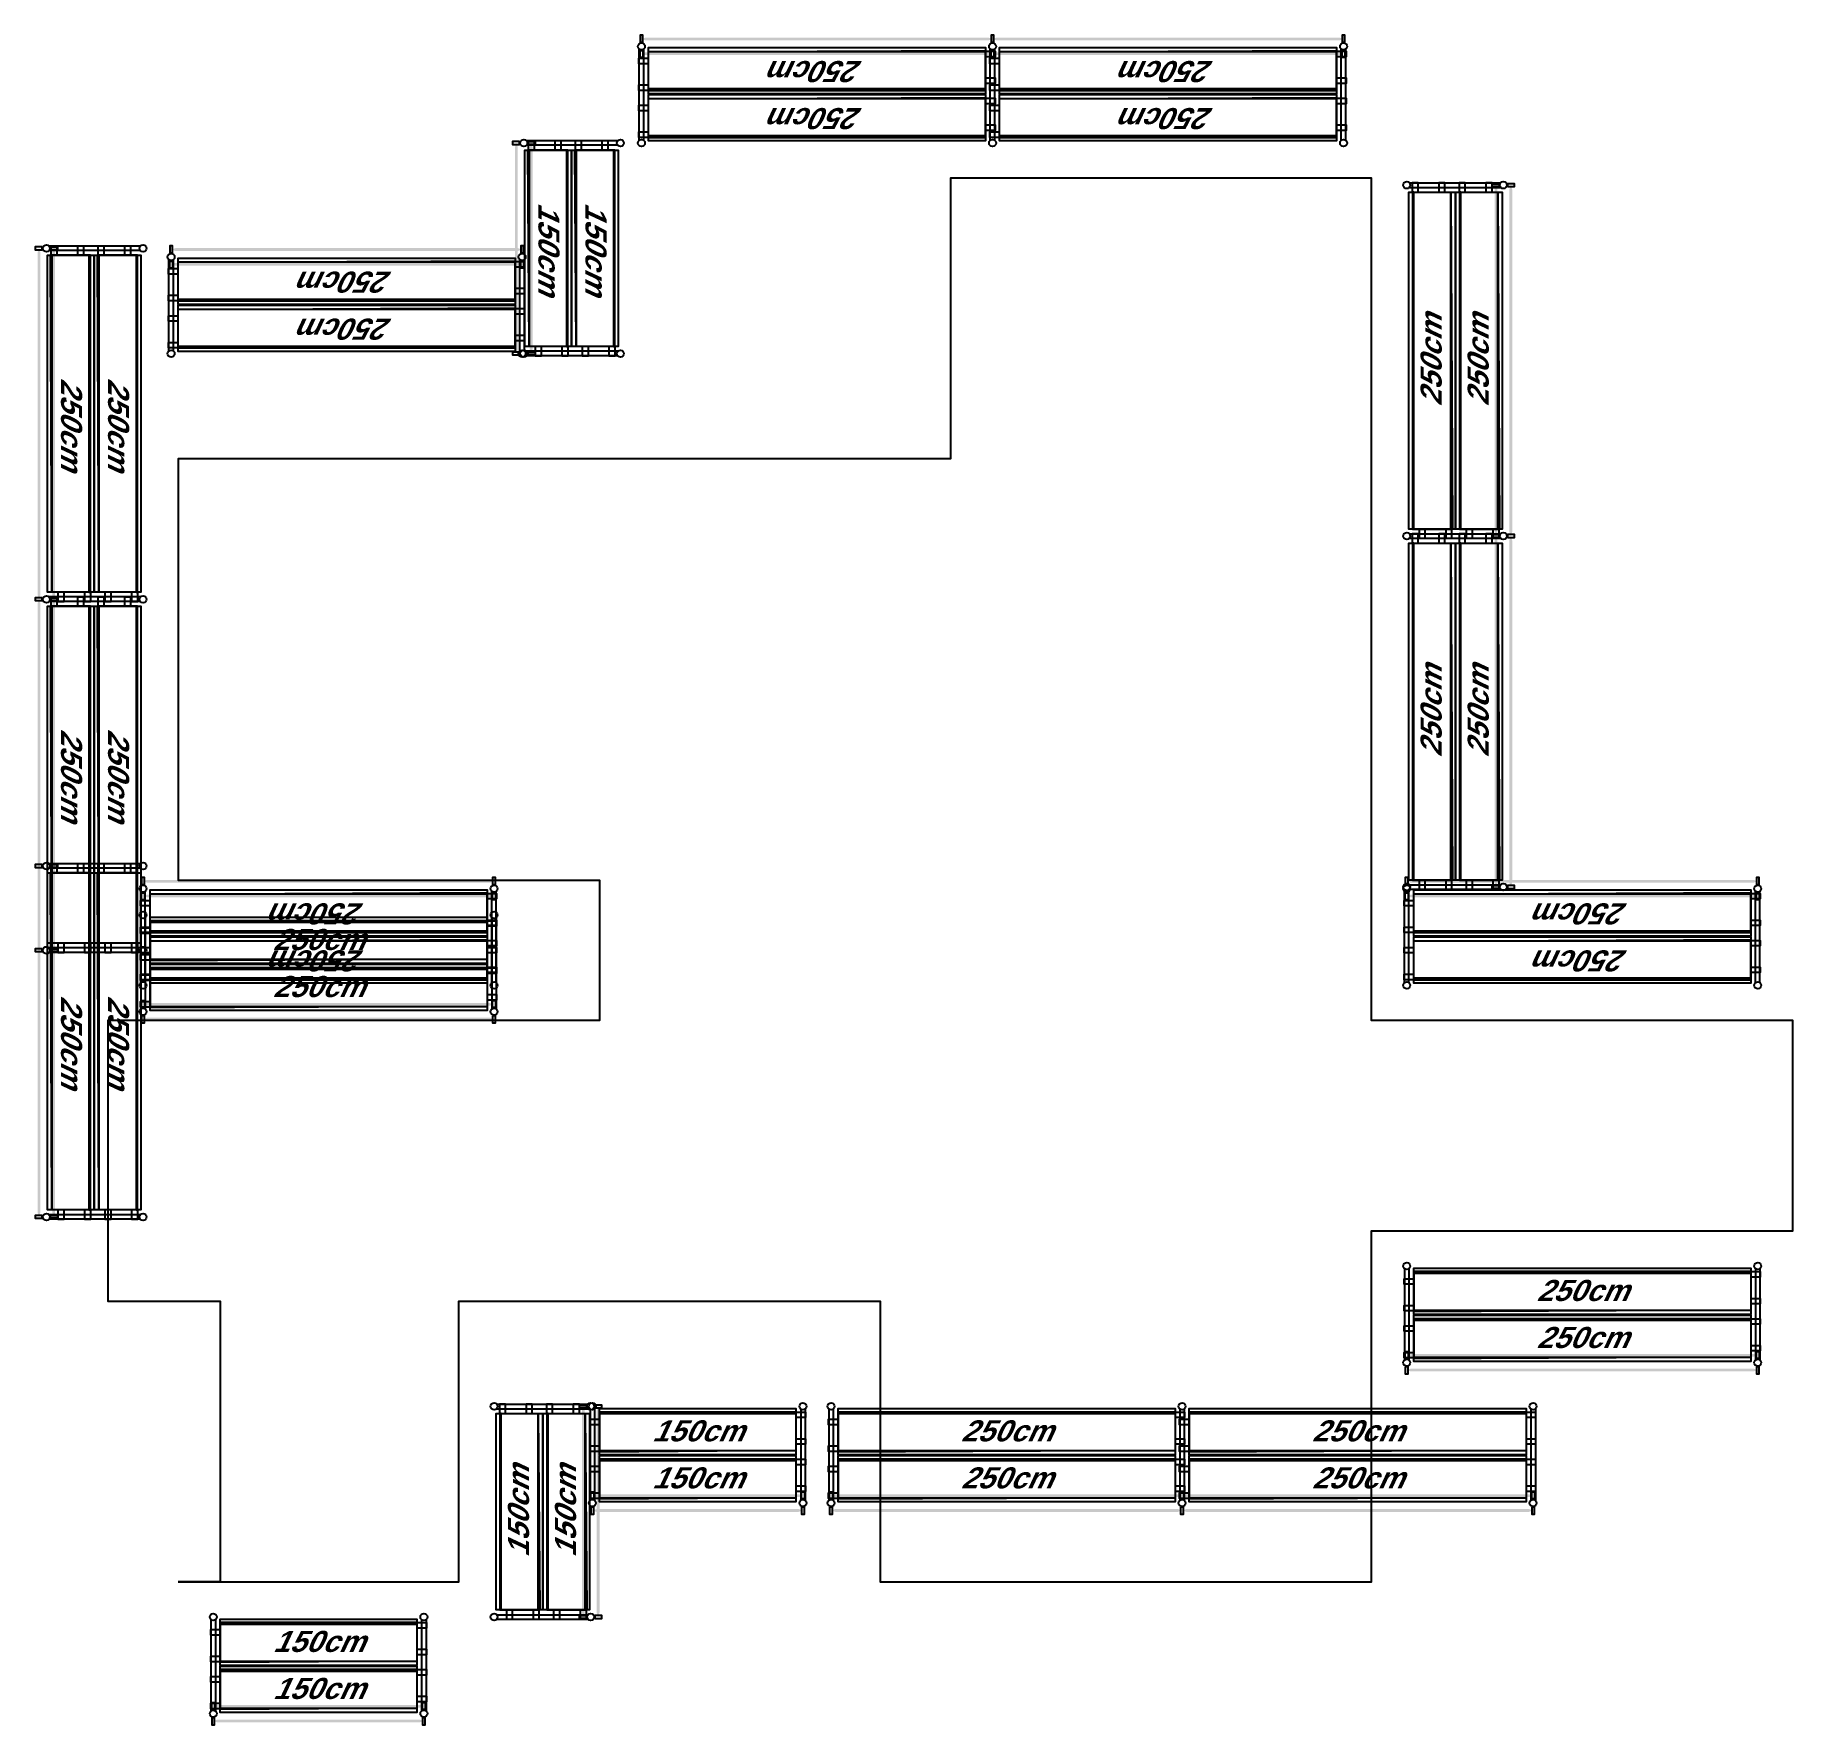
# Model space of a CAD drawing. Header units: centimetres. Extents: x -102 to 1150, y -102 to 1102.
import ezdxf

# ---------------------------------------------------------------- set-up
doc = ezdxf.new("R2010")
doc.units = ezdxf.units.CM
doc.styles.add('BOLD_ARIAL', font='arialbd.ttf', dxfattribs={"oblique": 25})

# ---------------------------------------------------------------- blocks, each defined once
blk = doc.blocks.new('SCAFFOLD_150cm_0')
h = blk.add_hatch(color=9)
h.dxf.hatch_style = 1
h.paths.add_polyline_path([(63.6, 0), (62.6, -3), (62.6, -147), (63.6, -150), (64.6, -147), (64.6, -3)])
h = blk.add_hatch(color=8)
h.dxf.hatch_style = 1
h.paths.add_polyline_path([(74.1, 0), (75.1, -3), (75.1, -147), (74.1, -150), (73.1, -147), (73.1, -3)])
at = {"color": 6}
for p, q in [((1.9, 1.6), (66.9, 1.6)), ((1.9, -1.6), (66.9, -1.6)), ((1.9, -148.4), (66.9, -148.4)), ((1.9, -151.6), (66.9, -151.6))]:
    blk.add_line(p, q, dxfattribs=at)
at = {"color": 4}
for points in [[(1.5, -5), (4, -5), (4, 1.8), (8, 1.8), (8, -5), (23, -5), (23, 1.8), (27, 1.8), (27, -5), (34.5, -5), (34.5, -145), (32, -145), (32, -151.8), (28, -151.8), (28, -145), (13, -145), (13, -151.8), (9, -151.8), (9, -145), (1.5, -145), (1.5, -5), (34.5, -5), (34.5, -145), (5, -145), (5, -5), (4, -5), (4, -145), (31.5, -145), (31.5, -5), (32.5, -145), (1.5, -145)], [(35, -5), (37.5, -5), (37.5, 1.8), (41.5, 1.8), (41.5, -5), (56.5, -5), (56.5, 1.8), (60.5, 1.8), (60.5, -5), (68, -5), (68, -145), (65.5, -145), (65.5, -151.8), (61.5, -151.8), (61.5, -145), (46.5, -145), (46.5, -151.8), (42.5, -151.8), (42.5, -145), (35, -145), (35, -5), (68, -5), (68, -145), (38.5, -145), (38.5, -5), (37.5, -5), (37.5, -145), (65, -145), (65, -5), (66, -145), (35, -145)]]:
    blk.add_lwpolyline(points, close=True, dxfattribs=at)
at = {"color": 6}
for points in [[(65.8, -1), (60.8, -1), (60.8, 1), (65.8, 1)], [(71.8, -1), (76.8, -1), (76.8, 1), (71.8, 1)], [(65.8, -151), (60.8, -151), (60.8, -149), (65.8, -149)], [(71.8, -151), (76.8, -151), (76.8, -149), (71.8, -149)]]:
    blk.add_lwpolyline(points, close=True, dxfattribs=at)
at = {"color": 1}
for centre in [(0, 0), (68.8, 0), (0, -150), (68.8, -150)]:
    blk.add_circle(centre, 2.5, dxfattribs=at)
at = {"color": 7, "char_height": 15, "attachment_point": 5, "rotation": 90, "line_spacing_factor": 1.2, "style": 'BOLD_ARIAL'}
for insert in [(17.5, -75), (51, -75)]:
    blk.add_mtext('150cm', dxfattribs=dict(at, insert=insert))
blk = doc.blocks.new('SCAFFOLD_250cm_0')
h = blk.add_hatch(color=9)
h.dxf.hatch_style = 1
h.paths.add_polyline_path([(63.6, 0), (62.6, -3), (62.6, -247), (63.6, -250), (64.6, -247), (64.6, -3)])
h = blk.add_hatch(color=8)
h.dxf.hatch_style = 1
h.paths.add_polyline_path([(74.1, 0), (75.1, -3), (75.1, -247), (74.1, -250), (73.1, -247), (73.1, -3)])
at = {"color": 6}
for p, q in [((1.9, 1.6), (66.9, 1.6)), ((1.9, -1.6), (66.9, -1.6)), ((1.9, -248.4), (66.9, -248.4)), ((1.9, -251.6), (66.9, -251.6))]:
    blk.add_line(p, q, dxfattribs=at)
at = {"color": 4}
for points in [[(1.5, -5), (4, -5), (4, 1.8), (8, 1.8), (8, -5), (23, -5), (23, 1.8), (27, 1.8), (27, -5), (34.5, -5), (34.5, -245), (32, -245), (32, -251.8), (28, -251.8), (28, -245), (13, -245), (13, -251.8), (9, -251.8), (9, -245), (1.5, -245), (1.5, -5), (34.5, -5), (34.5, -245), (5, -245), (5, -5), (4, -5), (4, -245), (31.5, -245), (31.5, -5), (32.5, -245), (1.5, -245)], [(35, -5), (37.5, -5), (37.5, 1.8), (41.5, 1.8), (41.5, -5), (56.5, -5), (56.5, 1.8), (60.5, 1.8), (60.5, -5), (68, -5), (68, -245), (65.5, -245), (65.5, -251.8), (61.5, -251.8), (61.5, -245), (46.5, -245), (46.5, -251.8), (42.5, -251.8), (42.5, -245), (35, -245), (35, -5), (68, -5), (68, -245), (38.5, -245), (38.5, -5), (37.5, -5), (37.5, -245), (65, -245), (65, -5), (66, -245), (35, -245)]]:
    blk.add_lwpolyline(points, close=True, dxfattribs=at)
at = {"color": 6}
for points in [[(65.8, -1), (60.8, -1), (60.8, 1), (65.8, 1)], [(71.8, -1), (76.8, -1), (76.8, 1), (71.8, 1)], [(65.8, -251), (60.8, -251), (60.8, -249), (65.8, -249)], [(71.8, -251), (76.8, -251), (76.8, -249), (71.8, -249)]]:
    blk.add_lwpolyline(points, close=True, dxfattribs=at)
at = {"color": 1}
for centre in [(0, 0), (68.8, 0), (0, -250), (68.8, -250)]:
    blk.add_circle(centre, 2.5, dxfattribs=at)
at = {"color": 7, "char_height": 15, "attachment_point": 5, "rotation": 90, "line_spacing_factor": 1.2, "style": 'BOLD_ARIAL'}
for insert in [(17.5, -125), (51, -125)]:
    blk.add_mtext('250cm', dxfattribs=dict(at, insert=insert))

msp = doc.modelspace()

# ---------------------------------------------------------------- linework, layer by layer
msp.add_lwpolyline([(0, 0), (200, 0), (200, 200), (500, 200), (500, 0), (850, 0), (850, 250), (1150, 250), (1150, 400), (850, 400), (850, 1000), (550, 1000), (550, 800), (0, 800), (0, 500), (300, 500), (300, 400), (-50, 400), (-50, 200), (30, 200), (30, 0), (0, 0)], close=True)

# ---------------------------------------------------------------- block references
for name, p, rotation in [('SCAFFOLD_250cm_0', (330, 1025), 90), ('SCAFFOLD_250cm_0', (580, 1025), 90), ('SCAFFOLD_150cm_0', (315, 875), 180), ('SCAFFOLD_250cm_0', (-25, 700), 180), ('SCAFFOLD_250cm_0', (-5, 875), 90), ('SCAFFOLD_250cm_0', (-25, 450), 180), ('SCAFFOLD_250cm_0', (-25, 260), 180), ('SCAFFOLD_250cm_0', (-25, 425), 90), ('SCAFFOLD_250cm_0', (875, 425), 90), ('SCAFFOLD_250cm_0', (225, 475), 270), ('SCAFFOLD_250cm_0', (1125, 225), 270), ('SCAFFOLD_150cm_0', (445, 125), 270), ('SCAFFOLD_250cm_0', (715, 125), 270), ('SCAFFOLD_250cm_0', (965, 125), 270), ('SCAFFOLD_150cm_0', (175, -25), 270)]:
    msp.add_blockref(name, p, dxfattribs=dict(rotation=rotation))
for name, p in [('SCAFFOLD_250cm_0', (875, 995)), ('SCAFFOLD_250cm_0', (875, 745)), ('SCAFFOLD_150cm_0', (225, 125))]:
    msp.add_blockref(name, p)

doc.saveas('drawing.dxf')
